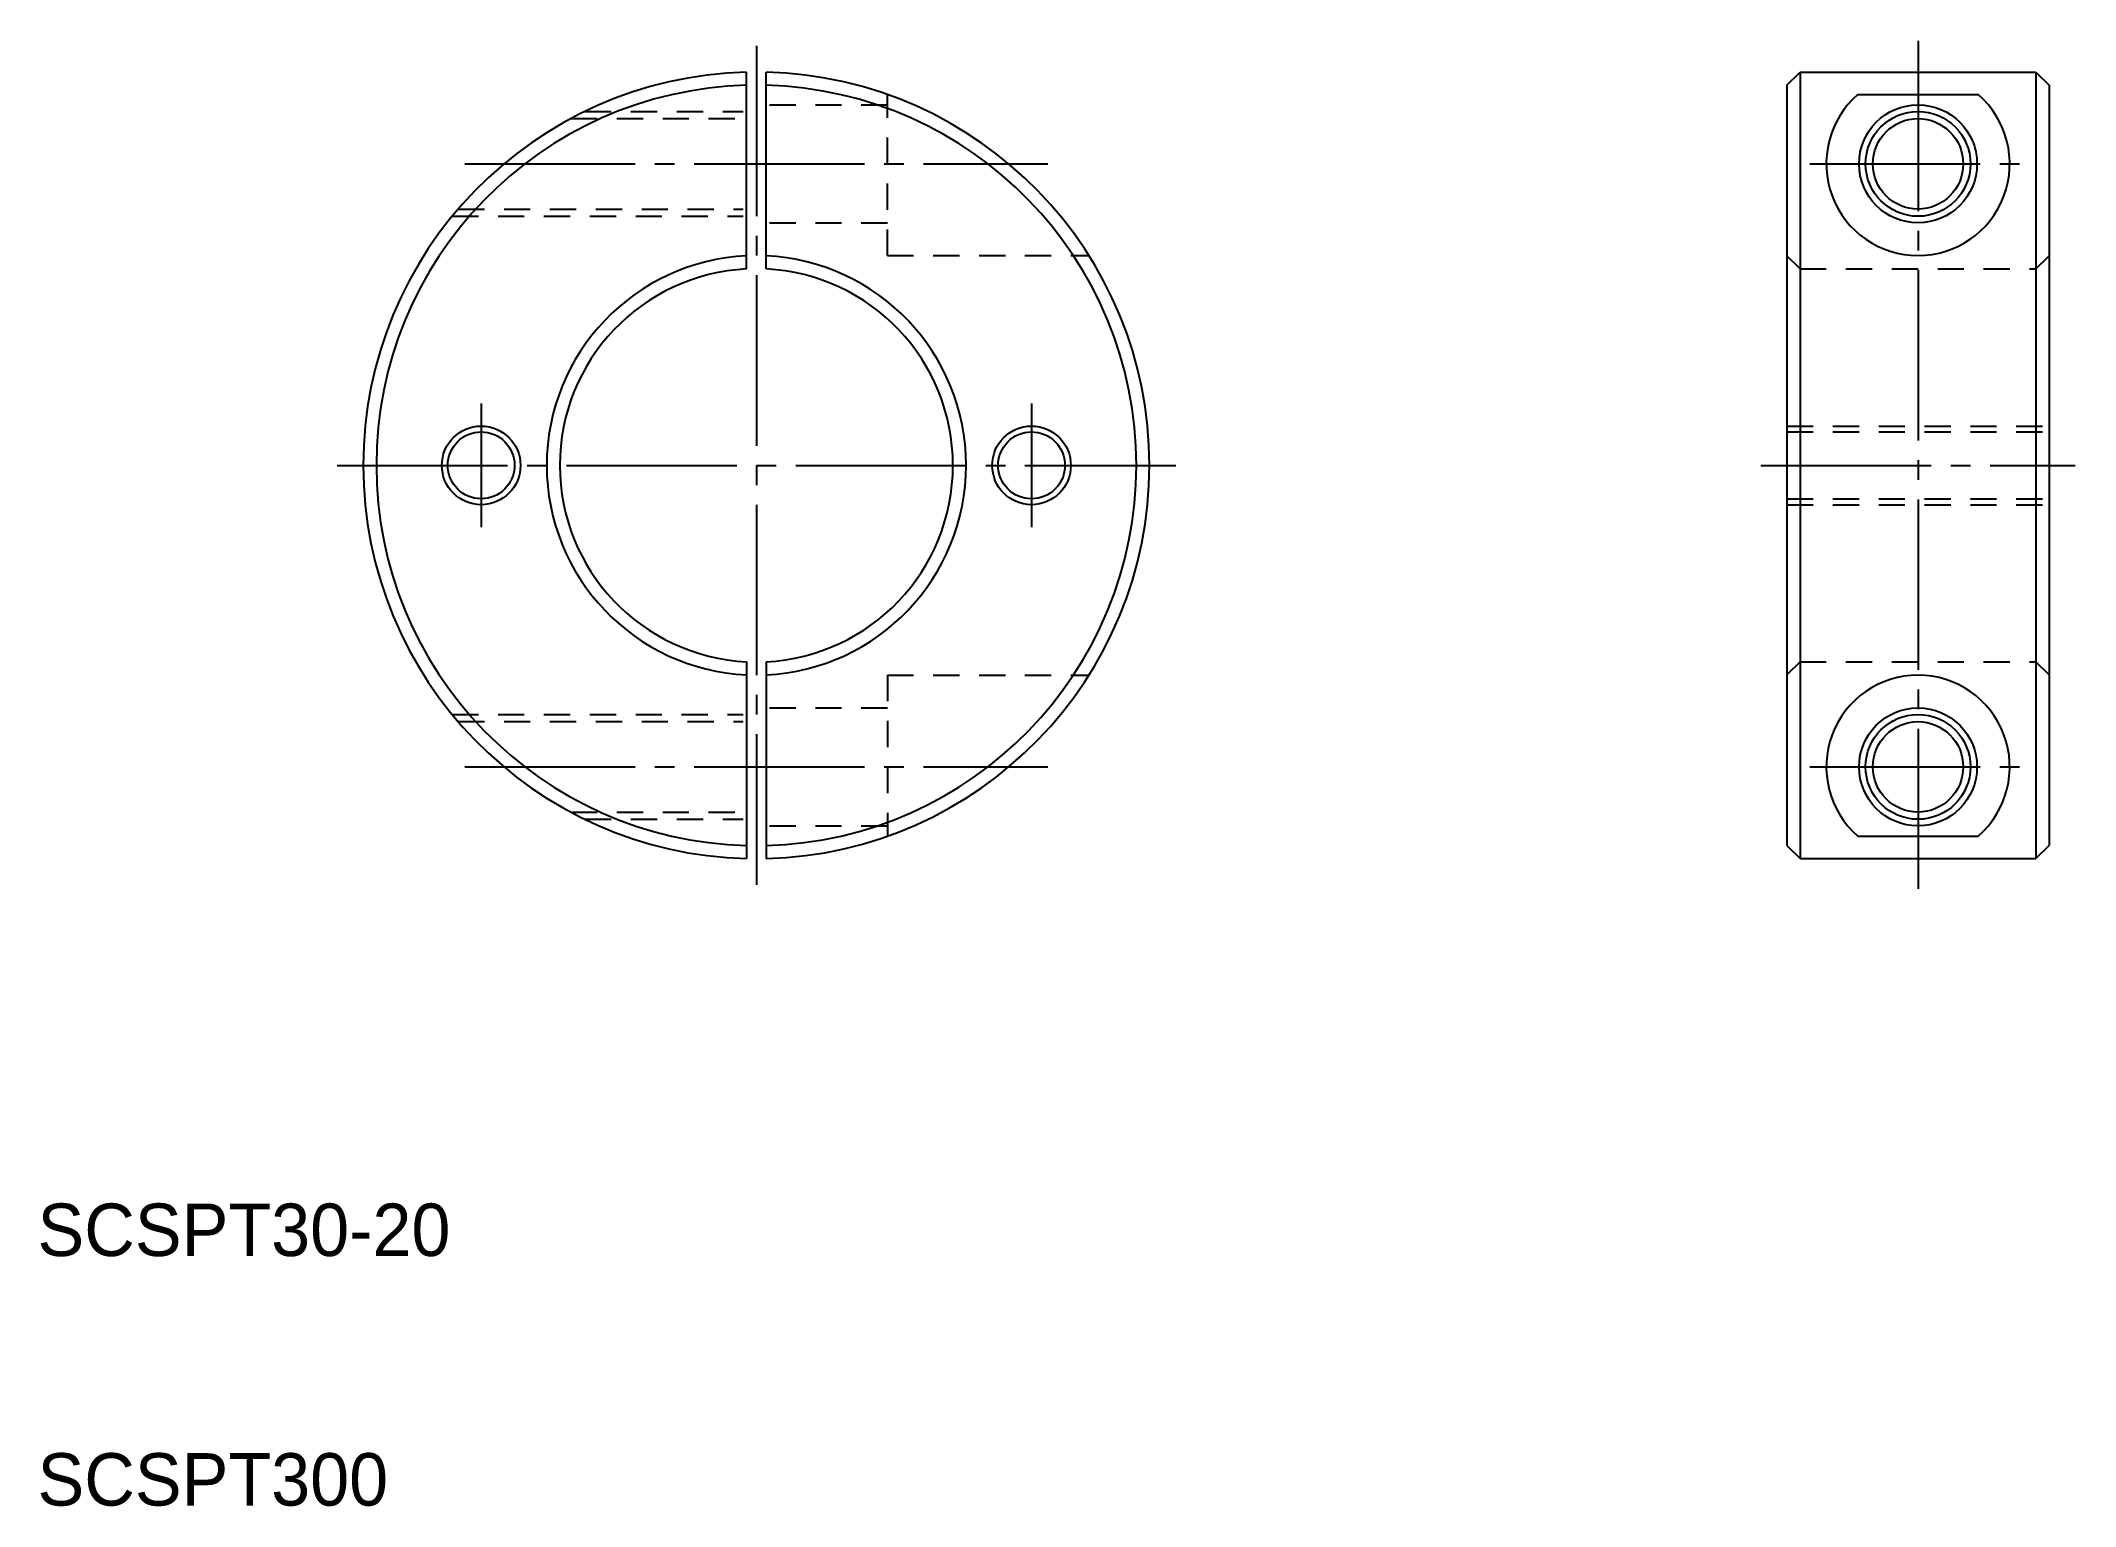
# Model space of a CAD drawing. Extents: x 39 to 194, y 119 to 231.
import ezdxf

# ---------------------------------------------------------------- set-up
doc = ezdxf.new("R2010")
doc.units = 0
doc.linetypes.add('CENTER', pattern=[17.5, 13, -1.5, 1.5, -1.5])
doc.linetypes.add('DASHED', pattern=[3.5, 2, -1.5])
doc.layers.get('0').update_dxf_attribs({"linetype": 'CONTINUOUS'})
doc.layers.add('CENTER', color=1, linetype='CENTER')

msp = doc.modelspace()

# ---------------------------------------------------------------- linework, layer by layer
at = {"color": 7, "linetype": 'CONTINUOUS'}
for p, q in [((92.76, 213.49), (92.76, 228.5)), ((94.26, 213.49), (94.26, 228.5)), ((172.16, 227.51), (173.16, 228.51)), ((173.16, 228.51), (173.16, 168.51)), ((173.16, 228.51), (191.16, 228.51)), ((191.16, 228.51), (191.16, 168.51)), ((191.16, 228.51), (192.16, 227.51)), ((172.16, 227.51), (172.16, 169.51)), ((192.16, 227.51), (192.16, 169.51)), ((92.76, 183.53), (92.76, 168.52)), ((94.26, 183.53), (94.26, 168.52)), ((172.16, 169.51), (173.16, 168.51)), ((191.16, 168.51), (192.16, 169.51)), ((173.16, 168.51), (191.16, 168.51))]:
    msp.add_line(p, q, dxfattribs=at)
at = {"color": 3, "linetype": 'DASHED'}
for p, q in [((103.51, 214.51), (103.51, 226.79)), ((80.44, 225.51), (92.51, 225.51)), ((94.51, 226.01), (103.51, 226.01)), ((79.36, 224.96), (92.51, 224.96)), ((70.3, 217.51), (92.51, 217.51)), ((70.76, 218.06), (92.51, 218.06)), ((94.51, 217.01), (103.51, 217.01)), ((103.51, 214.51), (118.89, 214.51)), ((173.16, 213.49), (172.16, 214.49)), ((191.16, 213.49), (192.16, 214.49)), ((173.16, 213.49), (191.16, 213.49)), ((172.16, 201.51), (192.16, 201.51)), ((172.16, 201.06), (192.16, 201.06)), ((172.16, 195.96), (192.16, 195.96)), ((172.16, 195.51), (192.16, 195.51)), ((173.16, 183.53), (172.16, 182.53)), ((173.16, 183.53), (191.16, 183.53)), ((191.16, 183.53), (192.16, 182.53)), ((103.51, 182.51), (118.89, 182.51)), ((103.51, 182.51), (103.51, 170.23)), ((70.3, 179.51), (92.51, 179.51)), ((70.76, 178.96), (92.51, 178.96)), ((94.51, 180.01), (103.51, 180.01)), ((79.36, 172.06), (92.51, 172.06)), ((80.44, 171.51), (92.51, 171.51)), ((94.51, 171.01), (103.51, 171.01))]:
    msp.add_line(p, q, dxfattribs=at)
for p, q in [((177.57, 226.79), (186.75, 226.79)), ((191.16, 213.49), (191.16, 213.49)), ((191.16, 198.51), (191.16, 198.51)), ((177.57, 170.23), (186.75, 170.23))]:
    msp.add_line(p, q)
at = {"color": 7, "linetype": 'CONTINUOUS'}
for centre in [(182.16, 221.51), (182.16, 175.51)]:
    msp.add_circle(centre, 4.5, dxfattribs=at)
at = {"color": 3, "linetype": 'CONTINUOUS'}
for centre in [(182.16, 221.51), (182.16, 175.51)]:
    msp.add_circle(centre, 4, dxfattribs=at)
for centre, radius in [((182.16, 221.51), 3.45), ((72.51, 198.51), 3), ((72.51, 198.51), 2.55), ((114.51, 198.51), 3), ((114.51, 198.51), 2.55), ((182.16, 175.51), 3.45)]:
    msp.add_circle(centre, radius)
for radius, start, end in [(30, 91.4325, 268.5675), (30, 271.4325, 88.5675), (29, 91.482, 268.518), (29, 271.482, 88.518), (16, 92.6867, 267.3133), (16, 272.6867, 87.3133), (15, 92.866, 267.134), (15, 272.866, 87.134)]:
    msp.add_arc((93.51, 198.51), radius, start, end)
at = {"color": 7, "linetype": 'CONTINUOUS'}
for centre, start, end in [((182.16, 221.51), 130.9837, 49.0163), ((182.16, 175.51), 310.9837, 229.0163)]:
    msp.add_arc(centre, 7, start, end, dxfattribs=at)
at = {"layer": 'CENTER', "color": 1, "linetype": 'CENTER'}
for p, q in [((93.51, 230.51), (93.51, 166.51)), ((182.16, 230.9), (182.16, 166.21)), ((71.27, 221.51), (115.76, 221.51)), ((173.91, 221.51), (190.41, 221.51)), ((72.51, 203.22), (72.51, 193.8)), ((114.51, 203.22), (114.51, 193.8)), ((61.51, 198.51), (125.51, 198.51)), ((170.16, 198.51), (194.16, 198.51)), ((71.27, 175.51), (115.76, 175.51)), ((173.91, 175.51), (190.41, 175.51))]:
    msp.add_line(p, q, dxfattribs=at)

# ---------------------------------------------------------------- texts
for s, p in [('SCSPT30-20', (38.65, 138.2)), ('SCSPT300', (38.65, 119.16))]:
    msp.add_text(s, height=4).set_placement(p)

doc.saveas('drawing.dxf')
